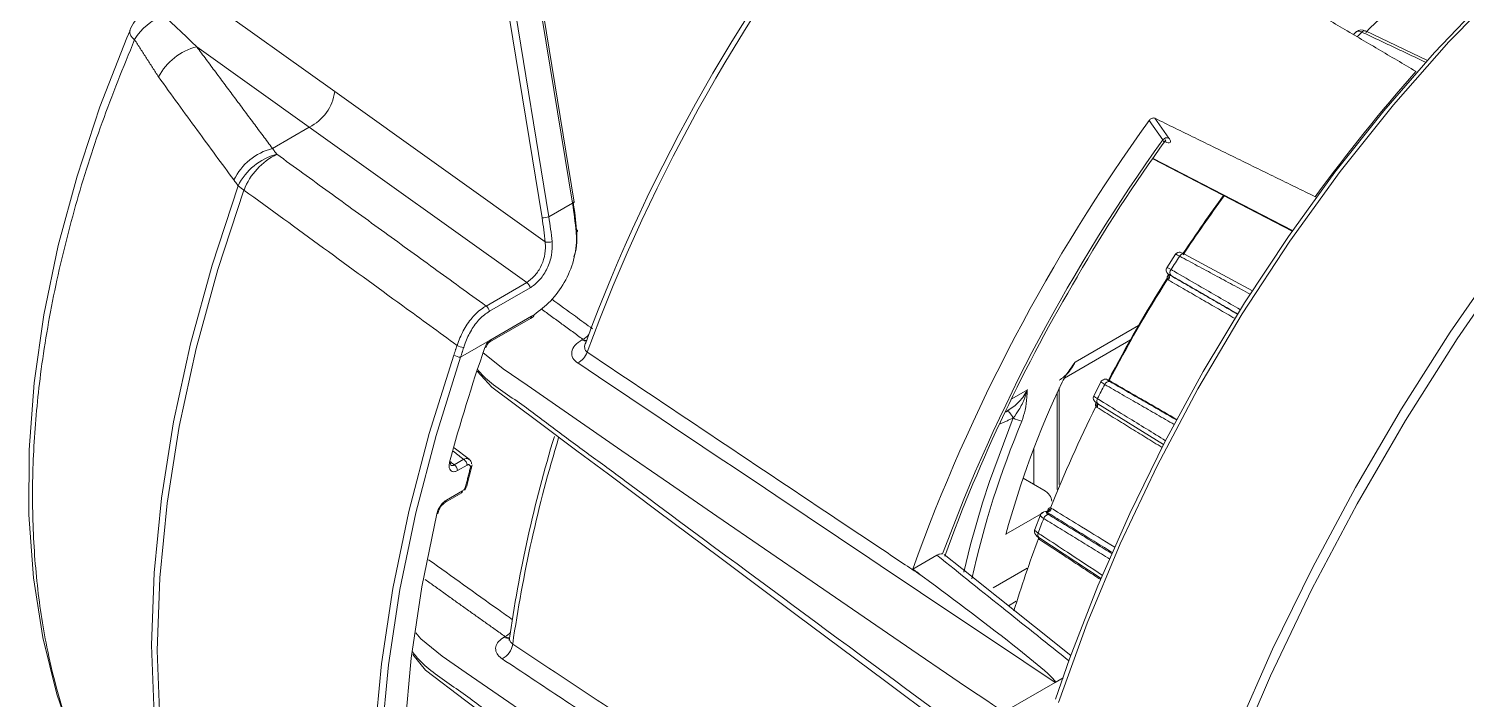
# Model space of a CAD drawing. Extents: x 2 to 136, y 1 to 99.
# Drawn here: x 5.413 to 8.464, y 85.506 to 86.929 of the extents above; entities that cross this region are included whole.
import ezdxf

# ---------------------------------------------------------------- set-up
doc = ezdxf.new("R2010")
doc.units = 0
doc.header["$MEASUREMENT"] = 0
doc.linetypes.add('SLD-Solid', pattern=[0])
doc.layers.add('OBJECT', color=7, linetype='CONTINUOUS')

msp = doc.modelspace()

# ---------------------------------------------------------------- linework, layer by layer
at = {"layer": 'OBJECT', "linetype": 'SLD-Solid', "lineweight": 15}
for p, q in [((6.5669, 86.5589), (6.3824, 87.6876)), ((6.5703, 86.5611), (6.3857, 87.6899)), ((6.5023, 86.5279), (6.3178, 87.6567)), ((6.3321, 87.6586), (6.5167, 86.5299)), ((5.7378, 87.0273), (6.0623, 86.7955)), ((8.2312, 86.923), (8.2247, 86.9165)), ((8.3819, 86.8618), (8.25, 86.9242)), ((6.0084, 86.7201), (5.7694, 86.8907)), ((6.0623, 86.7955), (6.509, 86.4765)), ((6.0084, 86.7201), (5.9302, 86.6749)), ((6.4698, 86.3906), (6.0084, 86.7201)), ((7.791, 86.7344), (7.8199, 86.6932)), ((7.8329, 86.6969), (7.8033, 86.7389)), ((8.0955, 86.5006), (7.7994, 86.6536)), ((7.7987, 86.6526), (8.0948, 86.4996)), ((6.5167, 86.5299), (6.5669, 86.5589)), ((7.8468, 86.4504), (7.8283, 86.4219)), ((8.0104, 86.3731), (7.8659, 86.451)), ((6.3834, 86.3407), (6.4698, 86.3906)), ((6.4769, 86.3795), (6.3906, 86.3296)), ((7.8305, 86.4091), (7.8309, 86.4087)), ((7.8308, 86.4087), (7.8308, 86.4088)), ((6.4855, 86.3222), (6.3294, 86.232)), ((6.3938, 86.2691), (6.4802, 86.3189)), ((6.3917, 86.2645), (6.4781, 86.3144)), ((7.6337, 86.2212), (7.7685, 86.299)), ((6.589, 86.2702), (6.587, 86.269)), ((6.5944, 86.263), (6.5943, 86.2618)), ((7.6112, 86.1879), (7.7512, 86.2687)), ((7.6003, 85.9618), (7.6003, 86.1668)), ((7.6888, 86.1802), (7.6733, 86.1499)), ((7.7063, 86.1826), (7.705, 86.1832)), ((7.7056, 86.1829), (7.705, 86.1832)), ((7.7068, 86.1823), (7.7056, 86.1829)), ((7.5324, 86.1627), (7.4993, 86.1436)), ((7.5959, 86.1572), (7.5959, 85.9514)), ((7.4864, 86.1158), (7.4929, 86.1196)), ((7.6823, 86.1331), (7.8217, 86.0471)), ((6.3476, 86.0154), (6.3157, 86.04)), ((6.3159, 86.0038), (6.336, 86.0154)), ((7.5465, 86.0392), (7.5465, 85.9621)), ((6.3431, 86.0032), (6.323, 85.9915)), ((6.3429, 85.9598), (6.354, 86.0035)), ((7.5673, 85.9501), (7.5234, 85.9754)), ((6.2972, 85.9243), (6.2973, 85.9244)), ((6.2973, 85.9244), (6.3319, 85.9443)), ((6.2994, 85.9289), (6.3334, 85.9486)), ((7.5665, 85.9024), (7.4867, 85.8563)), ((7.56, 85.8978), (7.548, 85.8667)), ((7.5764, 85.9085), (7.576, 85.9077)), ((7.5567, 85.8497), (7.6893, 85.7628)), ((7.2891, 85.7826), (7.3403, 85.8121)), ((7.46, 85.7429), (7.5323, 85.7846)), ((7.4924, 85.7046), (7.509, 85.7142)), ((6.4237, 85.6394), (6.4219, 85.6384)), ((7.5917, 85.5419), (7.4834, 85.4794)), ((7.6082, 85.5515), (7.5917, 85.5419))]:
    msp.add_line(p, q, dxfattribs=at)
at = {"layer": 'OBJECT', "linetype": 'SLD-Solid', "lineweight": 15, "flags": 128}
for points in [[(9.6136, 87.5008), (9.5574, 87.4634), (9.421, 87.3647), (9.286, 87.2567), (9.1532, 87.1399), (9.0231, 87.0149), (8.8962, 86.8821), (8.7729, 86.7421), (8.6538, 86.5956), (8.5394, 86.4429), (8.4301, 86.285), (8.3264, 86.1222), (8.2287, 85.9554), (8.1374, 85.7852), (8.0529, 85.6123), (7.9755, 85.4375), (7.9055, 85.2613), (7.8433, 85.0846), (7.7891, 84.9081), (7.7706, 84.8402)], [(9.6402, 87.5016), (9.496, 87.4016), (9.3532, 87.291), (9.2123, 87.1704), (9.0741, 87.0404), (8.9391, 86.9015), (8.8081, 86.7544), (8.6816, 86.5998), (8.5602, 86.4383), (8.4445, 86.2708), (8.335, 86.098), (8.2322, 85.9207), (8.1366, 85.7398), (8.0486, 85.556), (7.9687, 85.3703), (7.8972, 85.1835), (7.8344, 84.9964), (7.7807, 84.81)], [(8.9215, 87.341), (8.8584, 87.2965), (8.7395, 87.2049), (8.6225, 87.1043), (8.508, 86.9954), (8.3966, 86.8787), (8.2888, 86.7549), (8.1853, 86.6245), (8.0866, 86.4883), (7.9932, 86.3471), (7.9056, 86.2015), (7.8243, 86.0524), (7.7497, 85.9006), (7.6823, 85.7468), (7.6222, 85.5918), (7.5925, 85.5064)], [(8.9318, 87.3408), (8.8022, 87.2464), (8.6744, 87.1411), (8.5492, 87.0257), (8.4273, 86.9009), (8.3095, 86.7674), (8.1966, 86.6262), (8.0894, 86.4781), (7.9884, 86.324), (7.8943, 86.1649), (7.8077, 86.0019), (7.7292, 85.8359), (7.6592, 85.668), (7.5983, 85.4993)], [(5.6279, 86.9253), (5.6211, 86.9099), (5.564, 86.7636), (5.5154, 86.6162), (5.4756, 86.4688), (5.445, 86.3222), (5.4242, 86.1774), (5.4134, 86.0355), (5.4129, 85.8974), (5.4227, 85.7641), (5.4427, 85.6376), (5.4725, 85.5172), (5.5123, 85.4028), (5.5229, 85.3797)], [(7.822, 86.6859), (7.8229, 86.6873), (7.8256, 86.6889), (7.8268, 86.6891), (7.8267, 86.6891)], [(5.8573, 84.8591), (5.802, 84.9632), (5.7562, 85.0776), (5.7203, 85.2014), (5.6945, 85.3339), (5.6789, 85.4742), (5.6737, 85.6214), (5.6789, 85.7747), (5.6945, 85.9329), (5.7203, 86.0952), (5.7562, 86.2605), (5.802, 86.4277), (5.8573, 86.5957)], [(5.8697, 86.5867), (5.8143, 86.4182), (5.7684, 86.2506), (5.7324, 86.085), (5.7065, 85.9223), (5.6909, 85.7637), (5.6857, 85.6101), (5.6909, 85.4625), (5.7065, 85.3219), (5.7324, 85.1891), (5.7684, 85.065), (5.8143, 84.9504), (5.8697, 84.846)], [(6.5703, 86.5611), (6.5702, 86.5608), (6.5699, 86.5604), (6.5692, 86.5599), (6.5682, 86.5594), (6.5669, 86.5589)], [(6.5757, 86.502), (6.5767, 86.5016), (6.5774, 86.5011), (6.5778, 86.5006), (6.5778, 86.5), (6.5775, 86.4994), (6.5769, 86.4988), (6.5759, 86.4982), (6.5747, 86.4977)], [(7.866, 86.451), (7.8654, 86.4513), (7.8599, 86.4538), (7.8571, 86.4546), (7.8546, 86.4547), (7.8516, 86.4541), (7.8485, 86.4523), (7.8467, 86.4501)], [(7.8659, 86.451), (7.8655, 86.4512), (7.8642, 86.4515), (7.8627, 86.4515), (7.8612, 86.4511), (7.8598, 86.4504), (7.8583, 86.4493), (7.857, 86.448), (7.8558, 86.4464)], [(7.8307, 86.4088), (7.8311, 86.408), (7.8311, 86.406), (7.8309, 86.4056), (7.8309, 86.4056)], [(6.4781, 86.3144), (6.4796, 86.3152), (6.4838, 86.3178)], [(6.589, 86.2702), (6.5931, 86.2684), (6.5957, 86.2677)], [(6.3151, 84.5098), (6.2628, 84.6157), (6.2196, 84.7311), (6.1857, 84.8553), (6.1614, 84.9875), (6.1467, 85.1271), (6.1418, 85.2731), (6.1467, 85.4248), (6.1614, 85.5812), (6.1857, 85.7416), (6.2196, 85.9049), (6.2628, 86.0702), (6.3151, 86.2365)], [(6.3294, 86.232), (6.2773, 86.0663), (6.2342, 85.9017), (6.2005, 85.7391), (6.1762, 85.5794), (6.1616, 85.4236), (6.1567, 85.2726), (6.1616, 85.1271), (6.1762, 84.9882), (6.2005, 84.8565), (6.2342, 84.7328), (6.2773, 84.6179), (6.3294, 84.5124)], [(6.3769, 86.2423), (6.4196, 86.2074), (6.4706, 86.1724), (6.672, 86.0335), (6.7728, 85.964), (6.8736, 85.8946), (7.0756, 85.7559), (7.2105, 85.6635), (7.3006, 85.602), (7.3609, 85.561), (7.4013, 85.5337), (7.4282, 85.5155), (7.4463, 85.5034), (7.4584, 85.4953), (7.4666, 85.4899), (7.472, 85.4864), (7.4757, 85.484), (7.4782, 85.4824), (7.4798, 85.4814), (7.481, 85.4807), (7.4817, 85.4803), (7.4823, 85.48), (7.4826, 85.4798), (7.4829, 85.4796), (7.483, 85.4796), (7.4832, 85.4795), (7.4832, 85.4795), (7.4833, 85.4795), (7.4833, 85.4794), (7.4834, 85.4794), (7.4834, 85.4794), (7.4834, 85.4794), (7.4834, 85.4794), (7.4834, 85.4794), (7.4834, 85.4794)], [(6.3646, 86.2024), (6.3959, 86.1685), (6.4962, 86.0934), (6.5761, 86.0337), (6.6432, 85.9836), (6.7469, 85.9062), (6.8795, 85.8071), (7.0412, 85.6863), (7.2318, 85.5439), (7.4515, 85.3798)], [(7.6736, 86.1502), (7.6728, 86.1485), (7.6724, 86.1451), (7.6729, 86.1423), (7.6739, 86.1402), (7.6751, 86.1386), (7.6764, 86.1373), (7.6789, 86.1353), (7.6826, 86.133)], [(7.6824, 86.1331), (7.6819, 86.1333), (7.681, 86.1343), (7.6803, 86.1356), (7.6799, 86.1371), (7.6798, 86.1387), (7.68, 86.1405), (7.6805, 86.1423), (7.6813, 86.1441)], [(7.5019, 86.1028), (7.5006, 86.1061), (7.4989, 86.1093), (7.497, 86.1121), (7.4949, 86.1144), (7.4928, 86.1161), (7.4908, 86.1171), (7.489, 86.1173), (7.4888, 86.1173)], [(7.5024, 86.1031), (7.452, 85.9687), (7.4372, 85.9232)], [(6.3083, 86.0032), (6.3084, 86.0033), (6.3081, 86.0055), (6.3084, 86.0092), (6.3089, 86.0108)], [(7.4372, 85.9232), (7.4118, 85.8345), (7.3975, 85.7758)], [(6.279, 84.7864), (6.2474, 84.9047), (6.2248, 85.0304), (6.2112, 85.1629), (6.2066, 85.3013), (6.2112, 85.4451), (6.2248, 85.5933), (6.2474, 85.7451), (6.279, 85.8998)], [(7.5483, 85.867), (7.5477, 85.8657), (7.5475, 85.8615), (7.5485, 85.8581), (7.5503, 85.8552), (7.5535, 85.852), (7.5569, 85.8497)], [(7.556, 85.8471), (7.5567, 85.8487), (7.557, 85.8496)], [(7.5584, 85.8452), (7.5589, 85.847), (7.5591, 85.8482)], [(7.625, 85.599), (7.3933, 85.7835), (7.3561, 85.8134)], [(6.2345, 85.6474), (6.245, 85.6348), (6.2906, 85.5976), (6.3415, 85.5626), (6.543, 85.4236), (6.6437, 85.3542), (6.7446, 85.2848), (6.9466, 85.1461), (7.0814, 85.0537), (7.1716, 84.9922), (7.2319, 84.9512), (7.2722, 84.9238), (7.2992, 84.9056), (7.3173, 84.8935), (7.3294, 84.8855), (7.3375, 84.8801), (7.343, 84.8766), (7.3467, 84.8742), (7.3492, 84.8726), (7.3508, 84.8716), (7.352, 84.8709), (7.3527, 84.8704), (7.3532, 84.8701), (7.3536, 84.87), (7.3538, 84.8698), (7.354, 84.8697), (7.3541, 84.8697), (7.3542, 84.8697), (7.3543, 84.8696), (7.3543, 84.8696), (7.3544, 84.8696), (7.3544, 84.8696), (7.3544, 84.8696), (7.3544, 84.8696), (7.3544, 84.8696), (7.3544, 84.8696)], [(6.4333, 85.6369), (6.4334, 85.6367), (6.4324, 85.634)], [(6.228, 85.6016), (6.2551, 85.5684), (6.3408, 85.5033), (6.4187, 85.4451), (6.4879, 85.3934), (6.5483, 85.3483), (6.6024, 85.3079), (6.6535, 85.2697), (6.7171, 85.2222), (6.7755, 85.1786), (6.831, 85.1371), (6.9093, 85.0786), (7.0173, 84.9979), (7.155, 84.895), (7.3224, 84.77)]]:
    msp.add_lwpolyline(points, dxfattribs=at)
at = {"layer": 'OBJECT', "linetype": 'SLD-Solid', "lineweight": 15}
for centre, radius, start, end in [((10.0337, 84.9888), 3.6671, 141.0498, 159.6704), ((10.0749, 84.964), 3.7045, 141.0762, 159.8067), ((9.8816, 85.2455), 2.3383, 128.9012, 134.226), ((5.7191, 86.8862), 0.1, 129.943, 156.8526), ((5.7469, 86.8381), 0.1288, 111.711, 148.2884), ((5.649, 86.9242), 0.0218, 176.5824, 237.8389), ((8.2414, 86.9107), 0.0159, 57.0702, 130.7953), ((10.0676, 85.0698), 2.6002, 134.5792, 134.8913), ((8.2479, 86.9178), 0.00675, 71.3803, 142.1048), ((5.8004, 86.7683), 0.1264, 104.2096, 152.4362), ((11.1558, 84.37), 3.7316, 138.5845, 143.8264), ((5.9648, 86.8083), 0.0984, 296.3087, 352.5432), ((10.925, 84.4738), 3.8643, 144.1964, 160.2026), ((10.851, 84.5164), 3.7317, 144.315, 159.6388), ((10.3548, 84.8478), 3.1299, 143.8773, 150.1918), ((7.8288, 86.6867), 0.0109, 67.7255, 143.7533), ((5.9616, 86.5526), 0.1263, 104.4031, 153.9105), ((5.9708, 86.5403), 0.1263, 104.4129, 153.9876), ((6.0017, 86.5357), 0.1414, 116.111, 158.8546), ((5.9343, 86.6882), 0.1203, 230.2488, 237.566), ((10.378, 84.7927), 3.0115, 143.7279, 146.6231), ((10.3601, 84.8033), 2.9922, 143.6922, 146.5538), ((6.5046, 86.5655), 0.0376, 266.5587, 288.772), ((6.5146, 86.5033), 0.0274, 258.2472, 289.2003), ((10.4548, 84.7455), 3.1061, 146.7962, 147.4205), ((7.8372, 86.4167), 0.0102, 147.6775, 228.5126), ((7.8446, 86.4118), 0.00946, 139.0838, 221.2898), ((6.4615, 86.3774), 0.0156, 7.5446, 57.7656), ((10.6135, 84.6273), 3.4645, 149.155, 160.0446), ((10.4136, 84.7681), 3.0562, 147.7596, 152.4446), ((10.43, 84.7587), 3.0736, 147.7815, 152.4002), ((7.8239, 86.4038), 0.00856, 311.9887, 35.566), ((7.8248, 86.4018), 0.00942, 319.5156, 41.4047), ((6.3751, 86.3276), 0.0156, 7.5446, 57.7656), ((6.4753, 86.3184), 0.00495, 305.1483, 6.1693), ((6.4809, 86.3215), 0.00468, 308.5006, 8.5888), ((6.3388, 86.2878), 0.0349, 241.0626, 265.5812), ((6.4016, 86.2485), 0.0187, 121.8668, 164.5702), ((6.3889, 86.2685), 0.00491, 303.9241, 6.3264), ((6.5965, 86.2844), 0.0181, 238.4683, 270.4633), ((6.5726, 86.3052), 0.0387, 295.0731, 319.2424), ((9.6734, 85.107), 3.486, 160.8131, 165.0007), ((6.3312, 86.2625), 0.0306, 238.2963, 266.5653), ((6.3817, 86.2549), 0.00224, 255.0283, 323.5983), ((6.5577, 86.258), 0.0432, 298.0508, 339.3436), ((9.4013, 85.3317), 1.9851, 154.7328, 164.6775), ((10.4531, 84.7442), 3.1053, 152.5796, 153.2041), ((7.6983, 86.1745), 0.0109, 53.0446, 151.365), ((7.7057, 86.1711), 0.00946, 78.705, 160.9162), ((7.6703, 86.1333), 0.00961, 322.7155, 9.6875), ((10.3474, 84.7994), 2.9816, 153.549, 158.0771), ((7.6699, 86.1313), 0.0118, 331.6906, 6.6216), ((9.3596, 85.3288), 1.9927, 157.3448, 167.4493), ((7.5338, 86.1606), 0.0655, 241.3316, 258.373), ((9.2633, 85.2311), 2.8588, 163.06, 171.952), ((9.3534, 85.2045), 2.9433, 163.0749, 171.8161), ((6.3417, 86.0059), 0.011, 0.088, 58.4007), ((6.3063, 86.012), 0.00275, 267.3544, 334.4478), ((6.3076, 85.9908), 0.0154, 2.6031, 57.3978), ((6.321, 85.965), 0.0226, 318.4205, 351.8353), ((6.3141, 85.8961), 0.0327, 120.8815, 170.1306), ((6.2944, 85.9284), 0.00503, 305.6945, 5.6232), ((6.2788, 85.9028), 0.003, 272.2018, 339.4546), ((7.5703, 85.8936), 0.0109, 85.6641, 160.279), ((7.5778, 85.8869), 0.0111, 90.6766, 163.9547), ((7.5711, 85.9099), 0.00535, 270.2517, 335.969), ((7.5714, 85.9142), 0.0101, 276.181, 350.9613), ((7.5734, 85.9145), 0.011, 270.603, 343.547), ((10.2869, 84.8169), 2.9237, 158.4694, 159.1194), ((10.1385, 84.8805), 2.7574, 159.4793, 162.8467), ((7.562, 85.8553), 0.00774, 151.5588, 226.7033), ((6.407, 85.6743), 0.0387, 295.5238, 317.6366), ((6.3972, 85.6303), 0.0434, 298.2864, 350.9998), ((6.4308, 85.652), 0.0163, 236.8528, 279.7061), ((6.4331, 85.6546), 0.0179, 238.3715, 271.6626)]:
    msp.add_arc(centre, radius, start, end, dxfattribs=at)
for centre, major_axis, ratio, start_param, end_param in [((6.2718, 86.605), (-0.1547, 0.4726), 0.560082, 4.31505, 4.441514), ((6.2639, 86.6025), (-0.1597, 0.4813), 0.560728, 4.312922, 4.439386), ((6.2059, 86.5709), (-0.1547, 0.4726), 0.560082, 4.333255, 4.441514), ((6.2137, 86.5735), (-0.1597, 0.4813), 0.560728, 4.331127, 4.439386), ((6.48, 86.4413), (0.076, 0.1298), 0.57857, 3.935175, 3.984778), ((7.5241, 85.926), (0.06, 0.0009), 0.567125, 6.274759, 7.042704)]:
    msp.add_ellipse(centre, major_axis=major_axis, ratio=ratio, start_param=start_param, end_param=end_param, dxfattribs=at)
for points in [[(8.0355, 87.0277), (8.3574, 86.8384)], [(5.6993, 86.9577), (5.7694, 86.8907)], [(5.6884, 86.8267), (5.6374, 86.9058)], [(8.3783, 86.8577), (8.2426, 86.9219)], [(5.7694, 86.8907), (5.9302, 86.6749)], [(8.1436, 86.5725), (7.8033, 86.7389)], [(5.9302, 86.6749), (5.9394, 86.6627)], [(5.9394, 86.6627), (6.3834, 86.3407)], [(5.8573, 86.5957), (5.8482, 86.6081)], [(8.0055, 86.3657), (7.8558, 86.4464)], [(7.832, 86.3957), (7.8296, 86.3974)], [(7.8305, 86.4049), (7.831, 86.4058)], [(7.8308, 86.4087), (7.8319, 86.408)], [(7.8319, 86.408), (7.9788, 86.3231)], [(7.9733, 86.314), (7.832, 86.3957)], [(7.9791, 86.3237), (7.8375, 86.4055)], [(6.5004, 86.3347), (6.589, 86.2702)], [(6.3151, 86.2365), (6.3219, 86.2572)], [(6.3361, 86.253), (6.3294, 86.232)], [(7.8444, 86.0892), (7.6967, 86.1742)], [(7.7061, 86.1827), (7.7068, 86.1823)], [(7.7068, 86.1823), (7.8501, 86.0998)], [(7.7075, 86.1804), (7.8495, 86.0986)], [(7.6803, 86.1257), (7.678, 86.1275)], [(7.8184, 86.0405), (7.6803, 86.1257)], [(7.4746, 86.0905), (7.5019, 86.1028)], [(7.5019, 86.1028), (7.5024, 86.1031)], [(6.336, 86.0154), (6.3126, 86.0334)], [(6.3085, 86.0093), (6.3159, 86.0038)], [(6.3402, 85.9581), (6.3499, 85.9962)], [(7.5736, 85.9035), (7.5725, 85.9041)], [(7.7133, 85.8175), (7.5736, 85.9035)], [(7.5777, 85.898), (7.7123, 85.8152)], [(7.5814, 85.9126), (7.584, 85.9114)], [(7.7073, 85.8038), (7.5672, 85.8899)], [(7.5584, 85.8452), (7.556, 85.8471)], [(7.6881, 85.7602), (7.5584, 85.8452)], [(7.3116, 85.766), (7.2891, 85.7826)], [(6.2542, 85.7604), (6.4237, 85.6394)], [(6.4178, 85.5921), (7.4358, 84.9166)]]:
    msp.add_open_spline(points, degree=1, dxfattribs=at)
for points, knots in [([(5.6374, 86.9058), (5.6136, 86.8471), (5.566, 86.7298), (5.5097, 86.5515), (5.4655, 86.3728), (5.4367, 86.202), (5.4219, 86.0423), (5.4194, 85.8924), (5.4291, 85.7471), (5.457, 85.5687), (5.5067, 85.4078), (5.5707, 85.272), (5.6091, 85.2138), (5.6263, 85.1876)], [0, 0, 0, 0, 0.090037, 0.180075, 0.273278, 0.366481, 0.448782, 0.531083, 0.615761, 0.70044, 0.855342, 0.934837, 1, 1, 1, 1]), ([(8.2426, 86.9219), (8.2419, 86.9222), (8.239, 86.9235), (8.2347, 86.9243), (8.2315, 86.924), (8.231, 86.9228), (8.231, 86.9227)], [0, 0, 0, 0, 0.126793, 0.556989, 0.987161, 1, 1, 1, 1]), ([(5.8482, 86.6081), (5.8224, 86.6431), (5.7689, 86.7158), (5.7159, 86.7888), (5.6884, 86.8267)], [0, 0, 0, 0, 0.480478, 1, 1, 1, 1]), ([(7.8033, 86.7389), (7.8025, 86.7392), (7.8008, 86.7398), (7.7977, 86.7394), (7.7947, 86.7381), (7.7924, 86.7363), (7.7914, 86.7349), (7.791, 86.7344)], [0, 0, 0, 0, 0.219744, 0.439446, 0.659967, 0.880756, 1, 1, 1, 1]), ([(7.8199, 86.6932), (7.8209, 86.6915), (7.8227, 86.6883), (7.8219, 86.6868), (7.8215, 86.6861)], [0, 0, 0, 0, 0.538145, 1, 1, 1, 1]), ([(7.8254, 86.6888), (7.8275, 86.688), (7.8322, 86.6863), (7.8359, 86.6872), (7.8368, 86.6905), (7.8342, 86.6947), (7.8329, 86.6969)], [0, 0, 0, 0, 0.211919, 0.474602, 0.737297, 1, 1, 1, 1]), ([(6.3219, 86.2572), (6.2836, 86.2851), (6.1328, 86.3949), (5.9821, 86.5047), (5.8697, 86.5867)], [0, 0, 0, 0, 0.254031, 1, 1, 1, 1]), ([(6.5757, 86.502), (6.5767, 86.4841), (6.5777, 86.4649), (6.5705, 86.4466), (6.57, 86.4453)], [0, 0, 0, 0, 0.930978, 1, 1, 1, 1]), ([(6.4698, 86.3906), (6.4753, 86.3946), (6.4863, 86.4027), (6.4997, 86.4224), (6.5083, 86.4455), (6.5102, 86.4642), (6.5092, 86.4743), (6.509, 86.4765)], [0, 0, 0, 0, 0.231455, 0.462802, 0.696834, 0.935031, 1, 1, 1, 1]), ([(6.5236, 86.4774), (6.5238, 86.4679), (6.5241, 86.4487), (6.5143, 86.4203), (6.4989, 86.3966), (6.4852, 86.3844), (6.4778, 86.38), (6.4769, 86.3795)], [0, 0, 0, 0, 0.247398, 0.49508, 0.735442, 0.967351, 1, 1, 1, 1]), ([(6.4855, 86.3222), (6.4974, 86.331), (6.5211, 86.3488), (6.5513, 86.3901), (6.5715, 86.4376), (6.5763, 86.4748), (6.5749, 86.4945), (6.5747, 86.4977)], [0, 0, 0, 0, 0.235871, 0.471661, 0.709709, 0.951942, 1, 1, 1, 1]), ([(7.8558, 86.4464), (7.8552, 86.4467), (7.8524, 86.4482), (7.8488, 86.4499), (7.8465, 86.4506), (7.8467, 86.4501), (7.8468, 86.45)], [0, 0, 0, 0, 0.119651, 0.525619, 0.931571, 1, 1, 1, 1]), ([(7.8289, 86.422), (7.8289, 86.4221), (7.8288, 86.4225), (7.8316, 86.4212), (7.8355, 86.4191), (7.8375, 86.418)], [0, 0, 0, 0, 0.188705, 0.594347, 1, 1, 1, 1]), ([(7.8375, 86.418), (7.8417, 86.4155), (7.8631, 86.4032), (7.9121, 86.3748), (7.9569, 86.3489), (7.9846, 86.3328)], [0, 0, 0, 0, 0.087017, 0.43508, 1, 1, 1, 1]), ([(7.8296, 86.3974), (7.8295, 86.3975), (7.8291, 86.3982), (7.8287, 86.3999), (7.8291, 86.4023), (7.8301, 86.4041), (7.8305, 86.4049)], [0, 0, 0, 0, 0.044984, 0.31402, 0.658364, 1, 1, 1, 1]), ([(7.8375, 86.4055), (7.8362, 86.4063), (7.8335, 86.4078), (7.8316, 86.4086), (7.8315, 86.4084), (7.8318, 86.4081), (7.8319, 86.408)], [0, 0, 0, 0, 0.324215, 0.648413, 0.972641, 1, 1, 1, 1]), ([(6.6096, 86.2922), (6.5974, 86.3011), (6.5686, 86.3221), (6.5397, 86.343), (6.5231, 86.3551)], [0, 0, 0, 0, 0.422471, 1, 1, 1, 1]), ([(6.3219, 86.2572), (6.3259, 86.2677), (6.3339, 86.2886), (6.3532, 86.3167), (6.3707, 86.3331), (6.3811, 86.3393), (6.3834, 86.3407)], [0, 0, 0, 0, 0.302947, 0.605662, 0.913217, 1, 1, 1, 1]), ([(6.3906, 86.3296), (6.3835, 86.3246), (6.3693, 86.3145), (6.3516, 86.2899), (6.3412, 86.2683), (6.3371, 86.2559), (6.3361, 86.253)], [0, 0, 0, 0, 0.30101, 0.601823, 0.907076, 1, 1, 1, 1]), ([(6.3811, 86.2527), (6.3819, 86.2547), (6.3836, 86.2589), (6.3877, 86.2643), (6.3913, 86.2675), (6.3933, 86.2688), (6.3938, 86.2691)], [0, 0, 0, 0, 0.303008, 0.605937, 0.910626, 1, 1, 1, 1]), ([(6.578, 86.2199), (6.5779, 86.22), (6.5735, 86.2229), (6.5663, 86.2304), (6.564, 86.2436), (6.5706, 86.2576), (6.5815, 86.2652), (6.587, 86.269)], [0, 0, 0, 0, 0.005177, 0.217909, 0.46291, 0.731848, 1, 1, 1, 1]), ([(6.5952, 86.2628), (6.5945, 86.2613), (6.5926, 86.2576), (6.5926, 86.2528), (6.5936, 86.248), (6.5954, 86.2449), (6.5975, 86.2433), (6.5981, 86.2428)], [0, 0, 0, 0, 0.199191, 0.509849, 0.639866, 0.897395, 1, 1, 1, 1]), ([(7.3116, 85.766), (7.2987, 85.7746), (7.2346, 85.8174), (6.9967, 85.9763), (6.7718, 86.1267), (6.5981, 86.2428)], [0, 0, 0, 0, 0.053919, 0.269596, 1, 1, 1, 1]), ([(7.441, 85.4059), (7.1865, 85.5938), (6.9066, 85.8003), (6.6021, 86.026), (6.525, 86.0821), (6.4516, 86.1394), (6.3891, 86.1774), (6.3685, 86.2024), (6.3657, 86.2059)], [0, 0, 0, 0, 0.706222, 0.776844, 0.847466, 0.918088, 0.988649, 1, 1, 1, 1]), ([(6.578, 86.2199), (6.8141, 86.0619), (7.152, 85.8359), (7.49, 85.6099), (7.5917, 85.5419)], [0, 0, 0, 0, 0.699038, 1, 1, 1, 1]), ([(7.6003, 86.1835), (7.6036, 86.1856), (7.6161, 86.1937), (7.6264, 86.2084), (7.6329, 86.2198), (7.6337, 86.2212)], [0, 0, 0, 0, 0.234761, 0.902366, 1, 1, 1, 1]), ([(7.6337, 86.2212), (7.6337, 86.2211), (7.6277, 86.213), (7.6174, 86.1997), (7.6093, 86.185), (7.6061, 86.179)], [0, 0, 0, 0, 0.008028, 0.602009, 1, 1, 1, 1]), ([(7.6967, 86.1742), (7.6961, 86.1746), (7.6934, 86.1762), (7.6901, 86.1783), (7.6882, 86.1797), (7.6887, 86.1797), (7.6888, 86.1797)], [0, 0, 0, 0, 0.119541, 0.52513, 0.930707, 1, 1, 1, 1]), ([(7.7056, 86.1829), (7.7046, 86.1833), (7.7025, 86.1842), (7.7017, 86.1842), (7.7029, 86.1832), (7.7053, 86.1817), (7.7071, 86.1806), (7.7075, 86.1804)], [0, 0, 0, 0, 0.232839, 0.465678, 0.69852, 0.931366, 1, 1, 1, 1]), ([(7.5324, 86.1627), (7.5319, 86.1619), (7.5265, 86.1518), (7.5134, 86.1331), (7.4961, 86.1222), (7.4874, 86.1167)], [0, 0, 0, 0, 0.040168, 0.51577, 1, 1, 1, 1]), ([(7.5324, 86.1627), (7.5323, 86.1626), (7.5321, 86.1617), (7.5304, 86.1559), (7.5255, 86.1412), (7.5165, 86.1221), (7.5066, 86.1087), (7.5024, 86.1031)], [0, 0, 0, 0, 0.005408, 0.039594, 0.265066, 0.687705, 1, 1, 1, 1]), ([(7.5206, 86.0964), (7.5233, 86.1043), (7.5291, 86.1217), (7.531, 86.1425), (7.532, 86.1564), (7.5323, 86.1616), (7.5324, 86.1626), (7.5324, 86.1627)], [0, 0, 0, 0, 0.341941, 0.753348, 0.952558, 0.995234, 1, 1, 1, 1]), ([(7.6738, 86.1501), (7.6737, 86.15), (7.6733, 86.1497), (7.6756, 86.1477), (7.6794, 86.1453), (7.6813, 86.1441)], [0, 0, 0, 0, 0.187963, 0.593978, 1, 1, 1, 1]), ([(7.678, 86.1275), (7.6779, 86.1276), (7.6774, 86.1284), (7.6769, 86.1302), (7.6773, 86.133), (7.6781, 86.135), (7.6785, 86.1359)], [0, 0, 0, 0, 0.044982, 0.314015, 0.658359, 1, 1, 1, 1]), ([(7.6813, 86.1441), (7.6855, 86.1415), (7.7065, 86.1285), (7.7547, 86.0988), (7.7986, 86.0717), (7.8257, 86.055)], [0, 0, 0, 0, 0.087357, 0.436779, 1, 1, 1, 1]), ([(6.336, 86.0154), (6.336, 86.0154), (6.338, 86.0161), (6.341, 86.0174), (6.3452, 86.0171), (6.3468, 86.0157), (6.3474, 86.0152)], [0, 0, 0, 0, 0.000148, 0.391094, 0.782011, 1, 1, 1, 1]), ([(6.336, 86.0154), (6.337, 86.0148), (6.3388, 86.0134), (6.3412, 86.0102), (6.3428, 86.0066), (6.343, 86.0043), (6.3431, 86.0032)], [0, 0, 0, 0, 0.250027, 0.50002, 0.750013, 1, 1, 1, 1]), ([(6.323, 85.9915), (6.321, 85.9906), (6.3169, 85.9887), (6.3116, 85.9892), (6.3075, 85.9921), (6.3052, 85.9973), (6.3049, 86.0033), (6.3058, 86.0075), (6.3062, 86.0092)], [0, 0, 0, 0, 0.177835, 0.355694, 0.532854, 0.708583, 0.882994, 1, 1, 1, 1]), ([(6.3082, 86.0031), (6.3089, 86.0027), (6.3104, 86.0018), (6.3131, 86.0022), (6.3151, 86.0033), (6.3159, 86.0038)], [0, 0, 0, 0, 0.337804, 0.713986, 1, 1, 1, 1]), ([(6.3499, 85.9962), (6.35, 85.9972), (6.3504, 85.9992), (6.35, 86.0017), (6.3488, 86.0034), (6.347, 86.0043), (6.345, 86.0041), (6.3437, 86.0034), (6.3431, 86.0032)], [0, 0, 0, 0, 0.174444, 0.348905, 0.523355, 0.698842, 0.875992, 1, 1, 1, 1]), ([(6.3503, 86.0008), (6.351, 86.0003), (6.3523, 85.9993), (6.3527, 85.9979), (6.352, 85.9967), (6.3506, 85.9964), (6.3499, 85.9962)], [0, 0, 0, 0, 0.250021, 0.500012, 0.75, 1, 1, 1, 1]), ([(6.3334, 85.9486), (6.3342, 85.9491), (6.3358, 85.9502), (6.338, 85.9529), (6.3395, 85.9556), (6.34, 85.9574), (6.3402, 85.9581)], [0, 0, 0, 0, 0.272252, 0.544554, 0.815592, 1, 1, 1, 1]), ([(6.279, 85.8998), (6.2799, 85.9029), (6.2817, 85.909), (6.2871, 85.9179), (6.2932, 85.9248), (6.2975, 85.9277), (6.2994, 85.9289)], [0, 0, 0, 0, 0.262849, 0.525642, 0.789903, 1, 1, 1, 1]), ([(6.3313, 85.944), (6.3319, 85.9445), (6.3331, 85.9455), (6.3333, 85.9475), (6.3334, 85.9486)], [0, 0, 0, 0, 0.500064, 1, 1, 1, 1]), ([(7.5672, 85.8899), (7.5666, 85.8903), (7.5639, 85.892), (7.5608, 85.8947), (7.5592, 85.8968), (7.56, 85.8973), (7.5601, 85.8973)], [0, 0, 0, 0, 0.121558, 0.533994, 0.946415, 1, 1, 1, 1]), ([(7.5725, 85.9041), (7.5724, 85.9042), (7.5719, 85.9044), (7.5708, 85.9046), (7.5712, 85.9045), (7.5712, 85.9045)], [0, 0, 0, 0, 0.147205, 0.994363, 1, 1, 1, 1]), ([(7.5736, 85.9035), (7.5732, 85.9032), (7.5724, 85.9027), (7.5733, 85.9011), (7.5755, 85.8993), (7.5773, 85.8982), (7.5777, 85.898)], [0, 0, 0, 0, 0.256517, 0.580507, 0.904498, 1, 1, 1, 1]), ([(7.5764, 85.9085), (7.5767, 85.9092), (7.5775, 85.9108), (7.5791, 85.9122), (7.5805, 85.9127), (7.5813, 85.9126), (7.5814, 85.9126)], [0, 0, 0, 0, 0.341649, 0.68598, 0.955022, 1, 1, 1, 1]), ([(7.584, 85.9114), (7.5882, 85.9088), (7.6093, 85.8958), (7.654, 85.8683), (7.6945, 85.8434), (7.7182, 85.8288)], [0, 0, 0, 0, 0.094065, 0.470327, 1, 1, 1, 1]), ([(7.5485, 85.8669), (7.5483, 85.8666), (7.5476, 85.8657), (7.5496, 85.863), (7.5533, 85.8604), (7.5552, 85.859)], [0, 0, 0, 0, 0.172521, 0.586257, 1, 1, 1, 1]), ([(7.556, 85.8471), (7.556, 85.8472), (7.5554, 85.848), (7.555, 85.8493), (7.5551, 85.8505), (7.5551, 85.8509)], [0, 0, 0, 0, 0.103409, 0.721893, 1, 1, 1, 1]), ([(7.5552, 85.859), (7.5593, 85.8563), (7.5801, 85.8427), (7.6257, 85.8127), (7.6672, 85.7855), (7.6921, 85.7692)], [0, 0, 0, 0, 0.091024, 0.455113, 1, 1, 1, 1]), ([(6.4399, 85.675), (6.4298, 85.6822), (6.3704, 85.7246), (6.3109, 85.7671), (6.2616, 85.8023), (6.2616, 85.8024)], [0, 0, 0, 0, 0.170046, 0.999473, 1, 1, 1, 1]), ([(7.3524, 85.8148), (7.3503, 85.8149), (7.3465, 85.8152), (7.3422, 85.8131), (7.3403, 85.8121)], [0, 0, 0, 0, 0.560892, 1, 1, 1, 1]), ([(7.3403, 85.8121), (7.389, 85.773), (7.4825, 85.6982), (7.5761, 85.6235), (7.6208, 85.5877)], [0, 0, 0, 0, 0.521952, 1, 1, 1, 1]), ([(7.5917, 85.5419), (7.5918, 85.542), (7.592, 85.5422), (7.5922, 85.5427), (7.5917, 85.5445), (7.5867, 85.5508), (7.5619, 85.5741), (7.4703, 85.6477), (7.3799, 85.7151), (7.3116, 85.766)], [0, 0, 0, 0, 0.000975, 0.002308, 0.005825, 0.020094, 0.076658, 0.30233, 1, 1, 1, 1]), ([(6.4178, 85.5921), (6.4163, 85.5931), (6.4107, 85.5972), (6.4043, 85.6057), (6.4031, 85.6174), (6.4086, 85.6291), (6.4175, 85.6353), (6.4219, 85.6384)], [0, 0, 0, 0, 0.081788, 0.307581, 0.536949, 0.768514, 1, 1, 1, 1]), ([(6.4335, 85.637), (6.4334, 85.6349), (6.4333, 85.6306), (6.4365, 85.6261), (6.4393, 85.624), (6.4401, 85.6235)], [0, 0, 0, 0, 0.413392, 0.844409, 1, 1, 1, 1]), ([(7.4567, 84.9488), (7.4438, 84.9574), (7.3794, 85.0001), (7.109, 85.1796), (6.783, 85.3959), (6.5085, 85.5781), (6.4401, 85.6235)], [0, 0, 0, 0, 0.038008, 0.190039, 0.798163, 1, 1, 1, 1]), ([(7.312, 84.7961), (7.0575, 84.9839), (6.7776, 85.1905), (6.473, 85.4162), (6.3961, 85.4723), (6.3222, 85.5295), (6.2562, 85.5709), (6.2331, 85.5998), (6.2274, 85.6069)], [0, 0, 0, 0, 0.697915, 0.767706, 0.837498, 0.90729, 0.97702, 1, 1, 1, 1])]:
    msp.add_open_spline(points, degree=3, knots=knots, dxfattribs=at)

doc.saveas('drawing.dxf')
